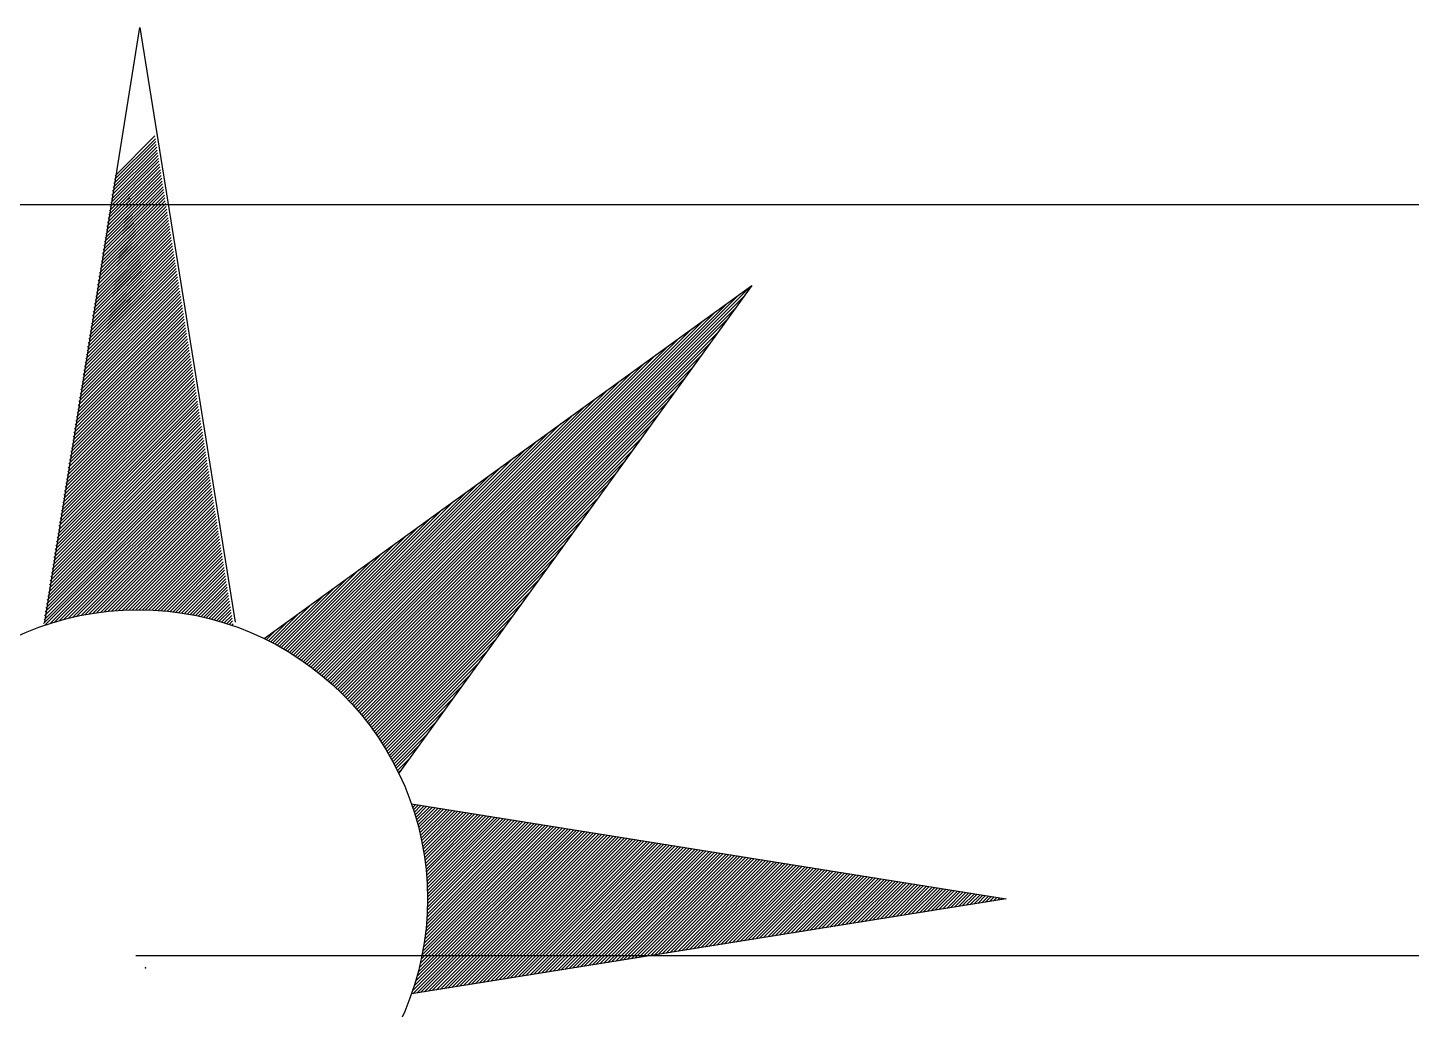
# Model space of a CAD drawing. Header units: feet. Extents: x 201443 to 201886, y 744072 to 744469.
# Drawn here: x 201850.65 to 201858.13, y 744380.65 to 744385.96 of the extents above; entities that cross this region are included whole.
import ezdxf

# ---------------------------------------------------------------- set-up
doc = ezdxf.new("R2010")
doc.units = ezdxf.units.FT
doc.header["$LTSCALE"] = 6.25
doc.header["$MEASUREMENT"] = 0
doc.layers.get('0').update_dxf_attribs({"linetype": 'CONTINUOUS'})
doc.layers.add('TR_GILAYON', color=7, linetype='CONTINUOUS')
doc.layers.add('TR_GILYON', color=7, linetype='CONTINUOUS')

msp = doc.modelspace()

# ---------------------------------------------------------------- linework, layer by layer
for points in [[(201870, 744385), (201581.25, 744385)], [(201851.2378, 744380.9438), (201883.2378, 744380.9438)]]:
    msp.add_lwpolyline(points)
msp.add_point((201851.2889, 744380.8765))
at = {"layer": 'TR_GILAYON', "color": 0}
for p, q in [((201851.1184, 744385.1152), (201851.3453, 744385.3421)), ((201851.1218, 744385.1363), (201851.3428, 744385.3573)), ((201851.1252, 744385.1573), (201851.3404, 744385.3725)), ((201851.1016, 744385.01), (201851.3575, 744385.2659)), ((201851.105, 744385.0311), (201851.355, 744385.2811)), ((201851.1083, 744385.0521), (201851.3526, 744385.2963)), ((201851.1117, 744385.0731), (201851.3501, 744385.3116)), ((201851.1151, 744385.0942), (201851.3477, 744385.3268)), ((201851.0848, 744384.9048), (201851.3697, 744385.1897)), ((201851.0881, 744384.9258), (201851.3672, 744385.2049)), ((201851.0915, 744384.9469), (201851.3648, 744385.2201)), ((201851.0949, 744384.9679), (201851.3623, 744385.2354)), ((201851.0982, 744384.989), (201851.3599, 744385.2506)), ((201851.0713, 744384.8206), (201851.3794, 744385.1287)), ((201851.0747, 744384.8416), (201851.377, 744385.144)), ((201851.078, 744384.8627), (201851.3745, 744385.1592)), ((201851.0814, 744384.8837), (201851.3721, 744385.1744)), ((201851.0545, 744384.7154), (201851.3916, 744385.0525)), ((201851.0578, 744384.7364), (201851.3892, 744385.0678)), ((201851.0612, 744384.7575), (201851.3867, 744385.083)), ((201851.0646, 744384.7785), (201851.3843, 744385.0982)), ((201851.0679, 744384.7996), (201851.3818, 744385.1135)), ((201851.1919, 744385.0285), (201851.204, 744385.0405)), ((201851.1953, 744385.0495), (201851.2015, 744385.0557)), ((201851.1987, 744385.0705), (201851.1991, 744385.071)), ((201851.0376, 744384.6102), (201851.4038, 744384.9763)), ((201851.041, 744384.6312), (201851.4014, 744384.9916)), ((201851.0444, 744384.6522), (201851.3989, 744385.0068)), ((201851.0477, 744384.6733), (201851.3965, 744385.022)), ((201851.0511, 744384.6943), (201851.394, 744385.0373)), ((201851.1785, 744384.9443), (201851.2137, 744384.9795)), ((201851.1818, 744384.9653), (201851.2113, 744384.9948)), ((201851.1852, 744384.9864), (201851.2088, 744385.01)), ((201851.1886, 744385.0074), (201851.2064, 744385.0253)), ((201851.0208, 744384.5049), (201851.416, 744384.9001)), ((201851.0242, 744384.526), (201851.4135, 744384.9154)), ((201851.0275, 744384.547), (201851.4111, 744384.9306)), ((201851.0309, 744384.5681), (201851.4087, 744384.9458)), ((201851.0343, 744384.5891), (201851.4062, 744384.9611)), ((201851.1616, 744384.8391), (201851.2259, 744384.9033)), ((201851.165, 744384.8601), (201851.2235, 744384.9186)), ((201851.1684, 744384.8811), (201851.221, 744384.9338)), ((201851.1717, 744384.9022), (201851.2186, 744384.9491)), ((201851.1751, 744384.9232), (201851.2162, 744384.9643)), ((201851.004, 744384.3997), (201851.4282, 744384.8239)), ((201851.0073, 744384.4208), (201851.4257, 744384.8392)), ((201851.0107, 744384.4418), (201851.4233, 744384.8544)), ((201851.0141, 744384.4628), (201851.4209, 744384.8696)), ((201851.0174, 744384.4839), (201851.4184, 744384.8849)), ((201851.1448, 744384.7338), (201851.2381, 744384.8271)), ((201851.1482, 744384.7549), (201851.2357, 744384.8424)), ((201851.1515, 744384.7759), (201851.2332, 744384.8576)), ((201851.1549, 744384.797), (201851.2308, 744384.8729)), ((201851.1583, 744384.818), (201851.2284, 744384.8881)), ((201850.9871, 744384.2945), (201851.4404, 744384.7477)), ((201850.9905, 744384.3155), (201851.4379, 744384.763)), ((201850.9939, 744384.3366), (201851.4355, 744384.7782)), ((201850.9972, 744384.3576), (201851.433, 744384.7934)), ((201851.0006, 744384.3787), (201851.4306, 744384.8087)), ((201851.128, 744384.6286), (201851.2503, 744384.7509)), ((201851.1313, 744384.6497), (201851.2479, 744384.7662)), ((201851.1347, 744384.6707), (201851.2454, 744384.7814)), ((201851.1381, 744384.6917), (201851.243, 744384.7967)), ((201851.1414, 744384.7128), (201851.2405, 744384.8119)), ((201850.9703, 744384.1893), (201851.4526, 744384.6715)), ((201850.9736, 744384.2103), (201851.4501, 744384.6868)), ((201850.977, 744384.2313), (201851.4477, 744384.702)), ((201850.9804, 744384.2524), (201851.4452, 744384.7173)), ((201850.9838, 744384.2734), (201851.4428, 744384.7325)), ((201851.1111, 744384.5234), (201851.2625, 744384.6747)), ((201851.1145, 744384.5444), (201851.2601, 744384.69)), ((201851.1179, 744384.5655), (201851.2576, 744384.7052)), ((201851.1212, 744384.5865), (201851.2552, 744384.7205)), ((201851.1246, 744384.6076), (201851.2527, 744384.7357)), ((201850.9534, 744384.084), (201851.4647, 744384.5953)), ((201850.9568, 744384.1051), (201851.4623, 744384.6106)), ((201850.9602, 744384.1261), (201851.4599, 744384.6258)), ((201850.9635, 744384.1472), (201851.4574, 744384.6411)), ((201850.9669, 744384.1682), (201851.455, 744384.6563)), ((201851.0943, 744384.4182), (201851.2747, 744384.5985)), ((201851.0977, 744384.4392), (201851.2722, 744384.6138)), ((201851.101, 744384.4602), (201851.2698, 744384.629)), ((201851.1044, 744384.4813), (201851.2674, 744384.6443)), ((201851.1078, 744384.5023), (201851.2649, 744384.6595)), ((201850.9366, 744383.9788), (201851.4769, 744384.5191)), ((201850.94, 744383.9999), (201851.4745, 744384.5344)), ((201850.9433, 744384.0209), (201851.4721, 744384.5496)), ((201850.9467, 744384.0419), (201851.4696, 744384.5649)), ((201850.9501, 744384.063), (201851.4672, 744384.5801)), ((201851.0775, 744384.3129), (201851.2869, 744384.5224)), ((201851.0808, 744384.334), (201851.2844, 744384.5376)), ((201851.0842, 744384.355), (201851.282, 744384.5528)), ((201851.0876, 744384.3761), (201851.2796, 744384.5681)), ((201851.0909, 744384.3971), (201851.2771, 744384.5833)), ((201852.3541, 744382.3557), (201854.5586, 744384.5603)), ((201850.9198, 744383.8736), (201851.4891, 744384.4429)), ((201850.9231, 744383.8946), (201851.4867, 744384.4582)), ((201850.9265, 744383.9157), (201851.4843, 744384.4734)), ((201850.9299, 744383.9367), (201851.4818, 744384.4887)), ((201850.9332, 744383.9578), (201851.4794, 744384.5039)), ((201852.3362, 744382.3732), (201854.4304, 744384.4674)), ((201852.3452, 744382.3645), (201854.4945, 744384.5138)), ((201852.3629, 744382.3469), (201854.5225, 744384.5064)), ((201852.3716, 744382.3379), (201854.4761, 744384.4424)), ((201850.9029, 744383.7684), (201851.5013, 744384.3667)), ((201850.9063, 744383.7894), (201851.4989, 744384.382)), ((201850.9097, 744383.8105), (201851.4964, 744384.3972)), ((201850.913, 744383.8315), (201851.494, 744384.4125)), ((201850.9164, 744383.8525), (201851.4916, 744384.4277)), ((201852.3181, 744382.3905), (201854.3023, 744384.3746)), ((201852.3272, 744382.3819), (201854.3664, 744384.421)), ((201852.3803, 744382.3289), (201854.4297, 744384.3783)), ((201850.8895, 744383.6842), (201851.5111, 744384.3058)), ((201850.8928, 744383.7052), (201851.5086, 744384.321)), ((201850.8962, 744383.7263), (201851.5062, 744384.3363)), ((201850.8996, 744383.7473), (201851.5038, 744384.3515)), ((201852.309, 744382.399), (201854.2382, 744384.3282)), ((201852.3889, 744382.3198), (201854.3833, 744384.3142)), ((201850.8726, 744383.579), (201851.5233, 744384.2296)), ((201850.876, 744383.6), (201851.5208, 744384.2448)), ((201850.8794, 744383.621), (201851.5184, 744384.2601)), ((201850.8827, 744383.6421), (201851.516, 744384.2753)), ((201850.8861, 744383.6631), (201851.5135, 744384.2905)), ((201852.2904, 744382.4158), (201854.11, 744384.2354)), ((201852.2997, 744382.4074), (201854.1741, 744384.2818)), ((201852.3974, 744382.3107), (201854.3369, 744384.2501)), ((201850.8558, 744383.4737), (201851.5355, 744384.1534)), ((201850.8592, 744383.4948), (201851.533, 744384.1686)), ((201850.8625, 744383.5158), (201851.5306, 744384.1839)), ((201850.8659, 744383.5369), (201851.5281, 744384.1991)), ((201850.8693, 744383.5579), (201851.5257, 744384.2144)), ((201852.2716, 744382.4323), (201853.9819, 744384.1426)), ((201852.2811, 744382.4241), (201854.046, 744384.189)), ((201852.4059, 744382.3015), (201854.2904, 744384.186)), ((201850.839, 744383.3685), (201851.5476, 744384.0772)), ((201850.8423, 744383.3896), (201851.5452, 744384.0924)), ((201850.8457, 744383.4106), (201851.5428, 744384.1077)), ((201850.8491, 744383.4316), (201851.5403, 744384.1229)), ((201850.8524, 744383.4527), (201851.5379, 744384.1382)), ((201852.2621, 744382.4405), (201853.9178, 744384.0962)), ((201852.4143, 744382.2922), (201854.244, 744384.1219)), ((201850.8221, 744383.2633), (201851.5598, 744384.001)), ((201850.8255, 744383.2843), (201851.5574, 744384.0162)), ((201850.8289, 744383.3054), (201851.555, 744384.0315)), ((201850.8322, 744383.3264), (201851.5525, 744384.0467)), ((201850.8356, 744383.3475), (201851.5501, 744384.062)), ((201852.2428, 744382.4566), (201853.7896, 744384.0034)), ((201852.2525, 744382.4486), (201853.8537, 744384.0498)), ((201852.4226, 744382.2828), (201854.1976, 744384.0579)), ((201852.4308, 744382.2734), (201854.1512, 744383.9938)), ((201850.8053, 744383.1581), (201851.572, 744383.9248)), ((201850.8087, 744383.1791), (201851.5696, 744383.94)), ((201850.812, 744383.2002), (201851.5672, 744383.9553)), ((201850.8154, 744383.2212), (201851.5647, 744383.9705)), ((201850.8188, 744383.2422), (201851.5623, 744383.9858)), ((201852.2331, 744382.4646), (201853.7256, 744383.957)), ((201852.439, 744382.2639), (201854.1048, 744383.9297)), ((201850.7885, 744383.0528), (201851.5842, 744383.8486)), ((201850.7918, 744383.0739), (201851.5818, 744383.8638)), ((201850.7952, 744383.0949), (201851.5793, 744383.8791)), ((201850.7986, 744383.116), (201851.5769, 744383.8943)), ((201850.8019, 744383.137), (201851.5745, 744383.9096)), ((201852.2134, 744382.4802), (201853.5974, 744383.8642)), ((201852.2233, 744382.4724), (201853.6615, 744383.9106)), ((201852.4471, 744382.2543), (201854.0584, 744383.8656)), ((201850.7716, 744382.9476), (201851.5964, 744383.7724)), ((201850.775, 744382.9687), (201851.594, 744383.7876)), ((201850.7784, 744382.9897), (201851.5915, 744383.8029)), ((201850.7817, 744383.0107), (201851.5891, 744383.8181)), ((201850.7851, 744383.0318), (201851.5867, 744383.8334)), ((201852.1934, 744382.4956), (201853.4692, 744383.7714)), ((201852.2035, 744382.488), (201853.5333, 744383.8178)), ((201852.4551, 744382.2446), (201854.012, 744383.8015)), ((201850.7548, 744382.8424), (201851.6086, 744383.6962)), ((201850.7581, 744382.8634), (201851.6062, 744383.7115)), ((201850.7615, 744382.8845), (201851.6037, 744383.7267)), ((201850.7649, 744382.9055), (201851.6013, 744383.7419)), ((201850.7683, 744382.9266), (201851.5989, 744383.7572)), ((201852.1833, 744382.5032), (201853.4051, 744383.725)), ((201852.4631, 744382.2349), (201853.9656, 744383.7375)), ((201850.7379, 744382.7372), (201851.6208, 744383.62)), ((201850.7413, 744382.7582), (201851.6184, 744383.6353)), ((201850.7447, 744382.7793), (201851.6159, 744383.6505)), ((201850.748, 744382.8003), (201851.6135, 744383.6657)), ((201850.7514, 744382.8213), (201851.611, 744383.681)), ((201852.1629, 744382.5181), (201853.277, 744383.6322)), ((201852.1732, 744382.5107), (201853.3411, 744383.6786)), ((201852.471, 744382.2251), (201853.9192, 744383.6734)), ((201850.7483, 744382.7298), (201851.6232, 744383.6048)), ((201850.7746, 744382.7385), (201851.6257, 744383.5895)), ((201850.8003, 744382.7464), (201851.6281, 744383.5743)), ((201850.8252, 744382.7537), (201851.6306, 744383.5591)), ((201852.1526, 744382.5255), (201853.2129, 744383.5858)), ((201852.4788, 744382.2153), (201853.8728, 744383.6093)), ((201852.4865, 744382.2053), (201853.8264, 744383.5452)), ((201850.8495, 744382.7604), (201851.633, 744383.5438)), ((201850.8733, 744382.7665), (201851.6354, 744383.5286)), ((201850.8966, 744382.7721), (201851.6379, 744383.5133)), ((201850.9194, 744382.7772), (201851.6403, 744383.4981)), ((201850.9417, 744382.7819), (201851.6427, 744383.4829)), ((201852.1318, 744382.54), (201853.0847, 744383.493)), ((201852.1422, 744382.5328), (201853.1488, 744383.5394)), ((201852.4942, 744382.1953), (201853.78, 744383.4811)), ((201850.9637, 744382.7861), (201851.6452, 744383.4676)), ((201850.9852, 744382.79), (201851.6476, 744383.4524)), ((201851.0064, 744382.7935), (201851.6501, 744383.4371)), ((201851.0272, 744382.7966), (201851.6525, 744383.4219)), ((201851.0477, 744382.7994), (201851.6549, 744383.4067)), ((201852.1106, 744382.5542), (201852.9566, 744383.4002)), ((201852.1212, 744382.5471), (201853.0207, 744383.4466)), ((201852.5018, 744382.1852), (201853.7336, 744383.417)), ((201851.0679, 744382.8019), (201851.6574, 744383.3914)), ((201851.0877, 744382.8041), (201851.6598, 744383.3762)), ((201851.1073, 744382.806), (201851.6622, 744383.3609)), ((201851.1267, 744382.8077), (201851.6647, 744383.3457)), ((201851.1457, 744382.8091), (201851.6671, 744383.3305)), ((201852.0999, 744382.5612), (201852.8925, 744383.3538)), ((201852.5093, 744382.1751), (201853.6872, 744383.353)), ((201851.1646, 744382.8102), (201851.6696, 744383.3152)), ((201851.1831, 744382.8111), (201851.672, 744383.3)), ((201851.2015, 744382.8118), (201851.6744, 744383.2847)), ((201851.2196, 744382.8123), (201851.6769, 744383.2695)), ((201851.2376, 744382.8125), (201851.6793, 744383.2543)), ((201852.0783, 744382.5749), (201852.7643, 744383.2609)), ((201852.0892, 744382.5681), (201852.8284, 744383.3073)), ((201852.5168, 744382.1648), (201853.6408, 744383.2889)), ((201851.2553, 744382.8126), (201851.6818, 744383.239)), ((201851.2728, 744382.8124), (201851.6842, 744383.2238)), ((201851.2901, 744382.812), (201851.6866, 744383.2086)), ((201851.3073, 744382.8115), (201851.6891, 744383.1933)), ((201851.3242, 744382.8108), (201851.6915, 744383.1781)), ((201852.0674, 744382.5817), (201852.7002, 744383.2145)), ((201852.5241, 744382.1545), (201853.5944, 744383.2248)), ((201851.341, 744382.8099), (201851.6939, 744383.1628)), ((201851.3576, 744382.8089), (201851.6964, 744383.1476)), ((201851.3741, 744382.8076), (201851.6988, 744383.1324)), ((201851.3904, 744382.8062), (201851.7013, 744383.1171)), ((201851.4065, 744382.8047), (201851.7037, 744383.1019)), ((201852.0454, 744382.595), (201852.5721, 744383.1217)), ((201852.0564, 744382.5884), (201852.6362, 744383.1681)), ((201852.5314, 744382.1442), (201853.548, 744383.1607)), ((201852.5387, 744382.1337), (201853.5016, 744383.0966)), ((201851.4225, 744382.803), (201851.7061, 744383.0866)), ((201851.4383, 744382.8012), (201851.7086, 744383.0714)), ((201851.454, 744382.7992), (201851.711, 744383.0562)), ((201851.4696, 744382.7971), (201851.7135, 744383.0409)), ((201851.485, 744382.7948), (201851.7159, 744383.0257)), ((201852.023, 744382.608), (201852.4439, 744383.0289)), ((201852.0342, 744382.6015), (201852.508, 744383.0753)), ((201852.5458, 744382.1232), (201853.4552, 744383.0326)), ((201851.5003, 744382.7924), (201851.7183, 744383.0104)), ((201851.5154, 744382.7899), (201851.7208, 744382.9952)), ((201851.5304, 744382.7872), (201851.7232, 744382.98)), ((201851.5453, 744382.7844), (201851.7256, 744382.9647)), ((201851.5601, 744382.7815), (201851.7281, 744382.9495)), ((201852.0117, 744382.6144), (201852.3798, 744382.9825)), ((201852.5529, 744382.1126), (201853.4088, 744382.9685)), ((201851.5747, 744382.7784), (201851.7305, 744382.9342)), ((201851.5892, 744382.7753), (201851.733, 744382.919)), ((201851.6036, 744382.772), (201851.7354, 744382.9038)), ((201851.6179, 744382.7686), (201851.7378, 744382.8885)), ((201851.6321, 744382.7651), (201851.7403, 744382.8733)), ((201851.9888, 744382.6269), (201852.2517, 744382.8897)), ((201852.0003, 744382.6207), (201852.3158, 744382.9361)), ((201852.5599, 744382.1019), (201853.3624, 744382.9044)), ((201851.6462, 744382.7615), (201851.7427, 744382.858)), ((201851.6601, 744382.7578), (201851.7452, 744382.8428)), ((201851.674, 744382.7539), (201851.7476, 744382.8276)), ((201851.6877, 744382.75), (201851.75, 744382.8123)), ((201851.9773, 744382.633), (201852.1876, 744382.8433)), ((201852.5668, 744382.0912), (201853.316, 744382.8403)), ((201851.7013, 744382.746), (201851.7525, 744382.7971)), ((201851.7149, 744382.7418), (201851.7549, 744382.7819)), ((201851.7283, 744382.7376), (201851.7573, 744382.7666)), ((201851.7416, 744382.7332), (201851.7598, 744382.7514)), ((201851.7548, 744382.7288), (201851.7622, 744382.7361)), ((201851.9539, 744382.645), (201852.0594, 744382.7505)), ((201851.9657, 744382.639), (201852.1235, 744382.7969)), ((201852.5737, 744382.0803), (201853.2696, 744382.7762)), ((201851.9303, 744382.6567), (201851.9313, 744382.6577)), ((201851.9422, 744382.6509), (201851.9953, 744382.7041)), ((201852.5805, 744382.0694), (201853.2232, 744382.7122)), ((201852.5872, 744382.0585), (201853.1768, 744382.6481)), ((201852.5938, 744382.0474), (201853.1304, 744382.584)), ((201852.6003, 744382.0363), (201853.0839, 744382.5199)), ((201852.6068, 744382.0251), (201853.0375, 744382.4558)), ((201852.6132, 744382.0138), (201852.9911, 744382.3917)), ((201852.6195, 744382.0024), (201852.9447, 744382.3277)), ((201852.6257, 744381.991), (201852.8983, 744382.2636)), ((201852.6319, 744381.9794), (201852.8519, 744382.1995)), ((201852.6379, 744381.9678), (201852.8055, 744382.1354)), ((201852.6439, 744381.9561), (201852.7591, 744382.0713)), ((201852.6498, 744381.9444), (201852.7127, 744382.0073)), ((201852.6556, 744381.9325), (201852.6663, 744381.9432)), ((201852.7279, 744381.7573), (201852.7333, 744381.7627)), ((201852.7324, 744381.7441), (201852.7485, 744381.7602)), ((201852.7368, 744381.7308), (201852.7638, 744381.7578)), ((201852.741, 744381.7174), (201852.779, 744381.7554)), ((201852.7452, 744381.7039), (201852.7943, 744381.7529)), ((201852.7493, 744381.6902), (201852.8095, 744381.7505)), ((201852.7532, 744381.6765), (201852.8247, 744381.748)), ((201852.7571, 744381.6627), (201852.84, 744381.7456)), ((201852.7608, 744381.6488), (201852.8552, 744381.7432)), ((201852.7645, 744381.6347), (201852.8705, 744381.7407)), ((201852.768, 744381.6206), (201852.8857, 744381.7383)), ((201852.7714, 744381.6063), (201852.9009, 744381.7359)), ((201852.7747, 744381.5919), (201852.9162, 744381.7334)), ((201852.7779, 744381.5774), (201852.9314, 744381.731)), ((201852.7809, 744381.5628), (201852.9467, 744381.7285)), ((201852.7839, 744381.5481), (201852.9619, 744381.7261)), ((201852.7867, 744381.5332), (201852.9771, 744381.7237)), ((201852.7894, 744381.5182), (201852.9924, 744381.7212)), ((201852.7919, 744381.5031), (201853.0076, 744381.7188)), ((201852.7944, 744381.4878), (201853.0228, 744381.7163)), ((201852.7966, 744381.4725), (201853.0381, 744381.7139)), ((201852.7988, 744381.4569), (201853.0533, 744381.7115)), ((201852.8008, 744381.4413), (201853.0686, 744381.709)), ((201852.8027, 744381.4255), (201853.0838, 744381.7066)), ((201852.8044, 744381.4095), (201853.099, 744381.7042)), ((201852.806, 744381.3934), (201853.1143, 744381.7017)), ((201852.8074, 744381.3771), (201853.1295, 744381.6993)), ((201852.8086, 744381.3607), (201853.1448, 744381.6968)), ((201852.8097, 744381.3441), (201853.16, 744381.6944)), ((201852.8106, 744381.3274), (201853.1752, 744381.692)), ((201852.8114, 744381.3104), (201853.1905, 744381.6895)), ((201852.812, 744381.2933), (201853.2057, 744381.6871)), ((201852.8123, 744381.276), (201853.221, 744381.6846)), ((201852.8123, 744381.223), (201853.2667, 744381.6773)), ((201852.8125, 744381.2585), (201853.2362, 744381.6822)), ((201852.8125, 744381.2409), (201853.2514, 744381.6798)), ((201852.7315, 744380.7532), (201853.6019, 744381.6237)), ((201852.7333, 744380.7373), (201853.6172, 744381.6213)), ((201852.74, 744380.7795), (201853.5867, 744381.6261)), ((201852.7478, 744380.8049), (201853.5715, 744381.6286)), ((201852.7543, 744380.7407), (201853.6324, 744381.6188)), ((201852.755, 744380.8298), (201853.5562, 744381.631)), ((201852.7616, 744380.854), (201853.541, 744381.6334)), ((201852.7676, 744380.8777), (201853.5257, 744381.6359)), ((201852.7731, 744380.9009), (201853.5105, 744381.6383)), ((201852.7753, 744380.7441), (201853.6477, 744381.6164)), ((201852.7781, 744380.9236), (201853.4953, 744381.6408)), ((201852.7827, 744380.9458), (201853.48, 744381.6432)), ((201852.7868, 744380.9677), (201853.4648, 744381.6456)), ((201852.7906, 744380.9892), (201853.4496, 744381.6481)), ((201852.7941, 744381.0103), (201853.4343, 744381.6505)), ((201852.7964, 744380.7474), (201853.6629, 744381.6139)), ((201852.7971, 744381.031), (201853.4191, 744381.6529)), ((201852.7999, 744381.0515), (201853.4038, 744381.6554)), ((201852.8023, 744381.0716), (201853.3886, 744381.6578)), ((201852.8045, 744381.0914), (201853.3734, 744381.6603)), ((201852.8064, 744381.111), (201853.3581, 744381.6627)), ((201852.808, 744381.1302), (201853.3429, 744381.6651)), ((201852.8093, 744381.1493), (201853.3276, 744381.6676)), ((201852.8104, 744381.168), (201853.3124, 744381.67)), ((201852.8113, 744381.1866), (201853.2972, 744381.6725)), ((201852.8119, 744381.2049), (201853.2819, 744381.6749)), ((201852.8174, 744380.7508), (201853.6781, 744381.6115)), ((201852.8385, 744380.7542), (201853.6934, 744381.6091)), ((201852.8595, 744380.7575), (201853.7086, 744381.6066)), ((201852.8806, 744380.7609), (201853.7239, 744381.6042)), ((201852.9016, 744380.7643), (201853.7391, 744381.6017)), ((201852.9227, 744380.7676), (201853.7543, 744381.5993)), ((201852.9437, 744380.771), (201853.7696, 744381.5969)), ((201852.9647, 744380.7744), (201853.7848, 744381.5944)), ((201852.9858, 744380.7777), (201853.8001, 744381.592)), ((201853.0068, 744380.7811), (201853.8153, 744381.5896)), ((201853.0279, 744380.7845), (201853.8305, 744381.5871)), ((201853.0489, 744380.7878), (201853.8458, 744381.5847)), ((201853.07, 744380.7912), (201853.861, 744381.5822)), ((201853.091, 744380.7946), (201853.8763, 744381.5798)), ((201853.1121, 744380.7979), (201853.8915, 744381.5774)), ((201853.1331, 744380.8013), (201853.9067, 744381.5749)), ((201853.1542, 744380.8047), (201853.922, 744381.5725)), ((201853.1752, 744380.808), (201853.9372, 744381.57)), ((201853.1962, 744380.8114), (201853.9525, 744381.5676)), ((201853.2173, 744380.8148), (201853.9677, 744381.5652)), ((201853.2383, 744380.8181), (201853.9829, 744381.5627)), ((201853.2594, 744380.8215), (201853.9982, 744381.5603)), ((201853.2804, 744380.8249), (201854.0134, 744381.5579)), ((201853.3015, 744380.8282), (201854.0286, 744381.5554)), ((201853.3225, 744380.8316), (201854.0439, 744381.553)), ((201853.3436, 744380.835), (201854.0591, 744381.5505)), ((201853.3646, 744380.8383), (201854.0744, 744381.5481)), ((201853.3856, 744380.8417), (201854.0896, 744381.5457)), ((201853.4067, 744380.8451), (201854.1048, 744381.5432)), ((201853.4277, 744380.8484), (201854.1201, 744381.5408)), ((201853.4488, 744380.8518), (201854.1353, 744381.5383)), ((201853.4698, 744380.8552), (201854.1506, 744381.5359)), ((201853.4909, 744380.8585), (201854.1658, 744381.5335)), ((201853.5119, 744380.8619), (201854.181, 744381.531)), ((201853.533, 744380.8653), (201854.1963, 744381.5286)), ((201853.554, 744380.8686), (201854.2115, 744381.5262)), ((201853.575, 744380.872), (201854.2268, 744381.5237)), ((201853.5961, 744380.8754), (201854.242, 744381.5213)), ((201853.6171, 744380.8787), (201854.2572, 744381.5188)), ((201853.6382, 744380.8821), (201854.2725, 744381.5164)), ((201853.6592, 744380.8855), (201854.2877, 744381.514)), ((201853.6803, 744380.8888), (201854.303, 744381.5115)), ((201853.7013, 744380.8922), (201854.3182, 744381.5091)), ((201853.7224, 744380.8956), (201854.3334, 744381.5067)), ((201853.7434, 744380.8989), (201854.3487, 744381.5042)), ((201853.7645, 744380.9023), (201854.3639, 744381.5018)), ((201853.7855, 744380.9057), (201854.3792, 744381.4993)), ((201853.8065, 744380.909), (201854.3944, 744381.4969)), ((201853.8276, 744380.9124), (201854.4096, 744381.4945)), ((201853.8486, 744380.9158), (201854.4249, 744381.492)), ((201853.8697, 744380.9191), (201854.4401, 744381.4896)), ((201853.8907, 744380.9225), (201854.4554, 744381.4871)), ((201853.9118, 744380.9259), (201854.4706, 744381.4847)), ((201853.9328, 744380.9292), (201854.4858, 744381.4823)), ((201853.9539, 744380.9326), (201854.5011, 744381.4798)), ((201853.9749, 744380.936), (201854.5163, 744381.4774)), ((201853.9959, 744380.9394), (201854.5315, 744381.475)), ((201854.017, 744380.9427), (201854.5468, 744381.4725)), ((201854.038, 744380.9461), (201854.562, 744381.4701)), ((201854.0591, 744380.9495), (201854.5773, 744381.4676)), ((201854.0801, 744380.9528), (201854.5925, 744381.4652)), ((201854.1012, 744380.9562), (201854.6077, 744381.4628)), ((201854.1222, 744380.9596), (201854.623, 744381.4603)), ((201854.1433, 744380.9629), (201854.6382, 744381.4579)), ((201854.1643, 744380.9663), (201854.6535, 744381.4554)), ((201854.1853, 744380.9697), (201854.6687, 744381.453)), ((201854.2064, 744380.973), (201854.6839, 744381.4506)), ((201854.2274, 744380.9764), (201854.6992, 744381.4481)), ((201854.2485, 744380.9798), (201854.7144, 744381.4457)), ((201854.2695, 744380.9831), (201854.7297, 744381.4433)), ((201854.2906, 744380.9865), (201854.7449, 744381.4408)), ((201854.3116, 744380.9899), (201854.7601, 744381.4384)), ((201854.3327, 744380.9932), (201854.7754, 744381.4359)), ((201854.3537, 744380.9966), (201854.7906, 744381.4335)), ((201854.3748, 744381), (201854.8059, 744381.4311)), ((201854.3958, 744381.0033), (201854.8211, 744381.4286)), ((201854.4168, 744381.0067), (201854.8363, 744381.4262)), ((201854.4379, 744381.0101), (201854.8516, 744381.4237)), ((201854.4589, 744381.0134), (201854.8668, 744381.4213)), ((201854.48, 744381.0168), (201854.8821, 744381.4189)), ((201854.501, 744381.0202), (201854.8973, 744381.4164)), ((201854.5221, 744381.0235), (201854.9125, 744381.414)), ((201854.5431, 744381.0269), (201854.9278, 744381.4116)), ((201854.5642, 744381.0303), (201854.943, 744381.4091)), ((201854.5852, 744381.0336), (201854.9582, 744381.4067)), ((201854.6062, 744381.037), (201854.9735, 744381.4042)), ((201854.6273, 744381.0404), (201854.9887, 744381.4018)), ((201854.6483, 744381.0437), (201855.004, 744381.3994)), ((201854.6694, 744381.0471), (201855.0192, 744381.3969)), ((201854.6904, 744381.0505), (201855.0344, 744381.3945)), ((201854.7115, 744381.0538), (201855.0497, 744381.3921)), ((201854.7325, 744381.0572), (201855.0649, 744381.3896)), ((201854.7536, 744381.0606), (201855.0802, 744381.3872)), ((201854.7746, 744381.0639), (201855.0954, 744381.3847)), ((201854.7957, 744381.0673), (201855.1106, 744381.3823)), ((201854.8167, 744381.0707), (201855.1259, 744381.3799)), ((201854.8377, 744381.074), (201855.1411, 744381.3774)), ((201854.8588, 744381.0774), (201855.1564, 744381.375)), ((201854.8798, 744381.0808), (201855.1716, 744381.3725)), ((201854.9009, 744381.0841), (201855.1868, 744381.3701)), ((201854.9219, 744381.0875), (201855.2021, 744381.3677)), ((201854.943, 744381.0909), (201855.2173, 744381.3652)), ((201854.964, 744381.0942), (201855.2326, 744381.3628)), ((201854.9851, 744381.0976), (201855.2478, 744381.3604)), ((201855.0061, 744381.101), (201855.263, 744381.3579)), ((201855.0271, 744381.1043), (201855.2783, 744381.3555)), ((201855.0482, 744381.1077), (201855.2935, 744381.353)), ((201855.0692, 744381.1111), (201855.3088, 744381.3506)), ((201855.0903, 744381.1144), (201855.324, 744381.3482)), ((201855.1113, 744381.1178), (201855.3392, 744381.3457)), ((201855.1324, 744381.1212), (201855.3545, 744381.3433)), ((201855.1534, 744381.1245), (201855.3697, 744381.3408)), ((201855.1745, 744381.1279), (201855.385, 744381.3384)), ((201855.1955, 744381.1313), (201855.4002, 744381.336)), ((201855.2165, 744381.1346), (201855.4154, 744381.3335)), ((201855.2376, 744381.138), (201855.4307, 744381.3311)), ((201855.2586, 744381.1414), (201855.4459, 744381.3287)), ((201855.2797, 744381.1447), (201855.4611, 744381.3262)), ((201855.3007, 744381.1481), (201855.4764, 744381.3238)), ((201855.3218, 744381.1515), (201855.4916, 744381.3213)), ((201855.3428, 744381.1549), (201855.5069, 744381.3189)), ((201855.3639, 744381.1582), (201855.5221, 744381.3165)), ((201855.3849, 744381.1616), (201855.5373, 744381.314)), ((201855.406, 744381.165), (201855.5526, 744381.3116)), ((201855.427, 744381.1683), (201855.5678, 744381.3091)), ((201855.448, 744381.1717), (201855.5831, 744381.3067)), ((201855.4691, 744381.1751), (201855.5983, 744381.3043)), ((201855.4901, 744381.1784), (201855.6135, 744381.3018)), ((201855.5112, 744381.1818), (201855.6288, 744381.2994)), ((201855.5322, 744381.1852), (201855.644, 744381.297)), ((201855.5533, 744381.1885), (201855.6593, 744381.2945)), ((201855.5743, 744381.1919), (201855.6745, 744381.2921)), ((201855.5954, 744381.1953), (201855.6897, 744381.2896)), ((201855.6164, 744381.1986), (201855.705, 744381.2872)), ((201855.6374, 744381.202), (201855.7202, 744381.2848)), ((201855.6585, 744381.2054), (201855.7355, 744381.2823)), ((201855.6795, 744381.2087), (201855.7507, 744381.2799)), ((201855.7006, 744381.2121), (201855.7659, 744381.2775)), ((201855.7216, 744381.2155), (201855.7812, 744381.275)), ((201855.7427, 744381.2188), (201855.7964, 744381.2726)), ((201855.7637, 744381.2222), (201855.8117, 744381.2701)), ((201855.7848, 744381.2256), (201855.8269, 744381.2677)), ((201855.8058, 744381.2289), (201855.8421, 744381.2653)), ((201855.8268, 744381.2323), (201855.8574, 744381.2628)), ((201855.8479, 744381.2357), (201855.8726, 744381.2604)), ((201855.8689, 744381.239), (201855.8879, 744381.2579)), ((201855.89, 744381.2424), (201855.9031, 744381.2555)), ((201855.911, 744381.2458), (201855.9183, 744381.2531)), ((201855.9321, 744381.2491), (201855.9336, 744381.2506))]:
    msp.add_line(p, q, dxfattribs=at)
at = {"layer": 'TR_GILYON'}
for p, q in [((201850.7454, 744382.7455), (201851.2593, 744385.9574)), ((201851.2593, 744385.9574), (201851.7732, 744382.7455)), ((201851.93, 744382.6568), (201854.5646, 744384.5646)), ((201854.5646, 744384.5646), (201852.6568, 744381.93)), ((201852.7256, 744381.7639), (201855.9375, 744381.25)), ((201855.9375, 744381.25), (201852.7256, 744380.7361))]:
    msp.add_line(p, q, dxfattribs=at)
msp.add_circle((201851.25, 744381.25), 1.5626, dxfattribs=at)

doc.saveas('drawing.dxf')
